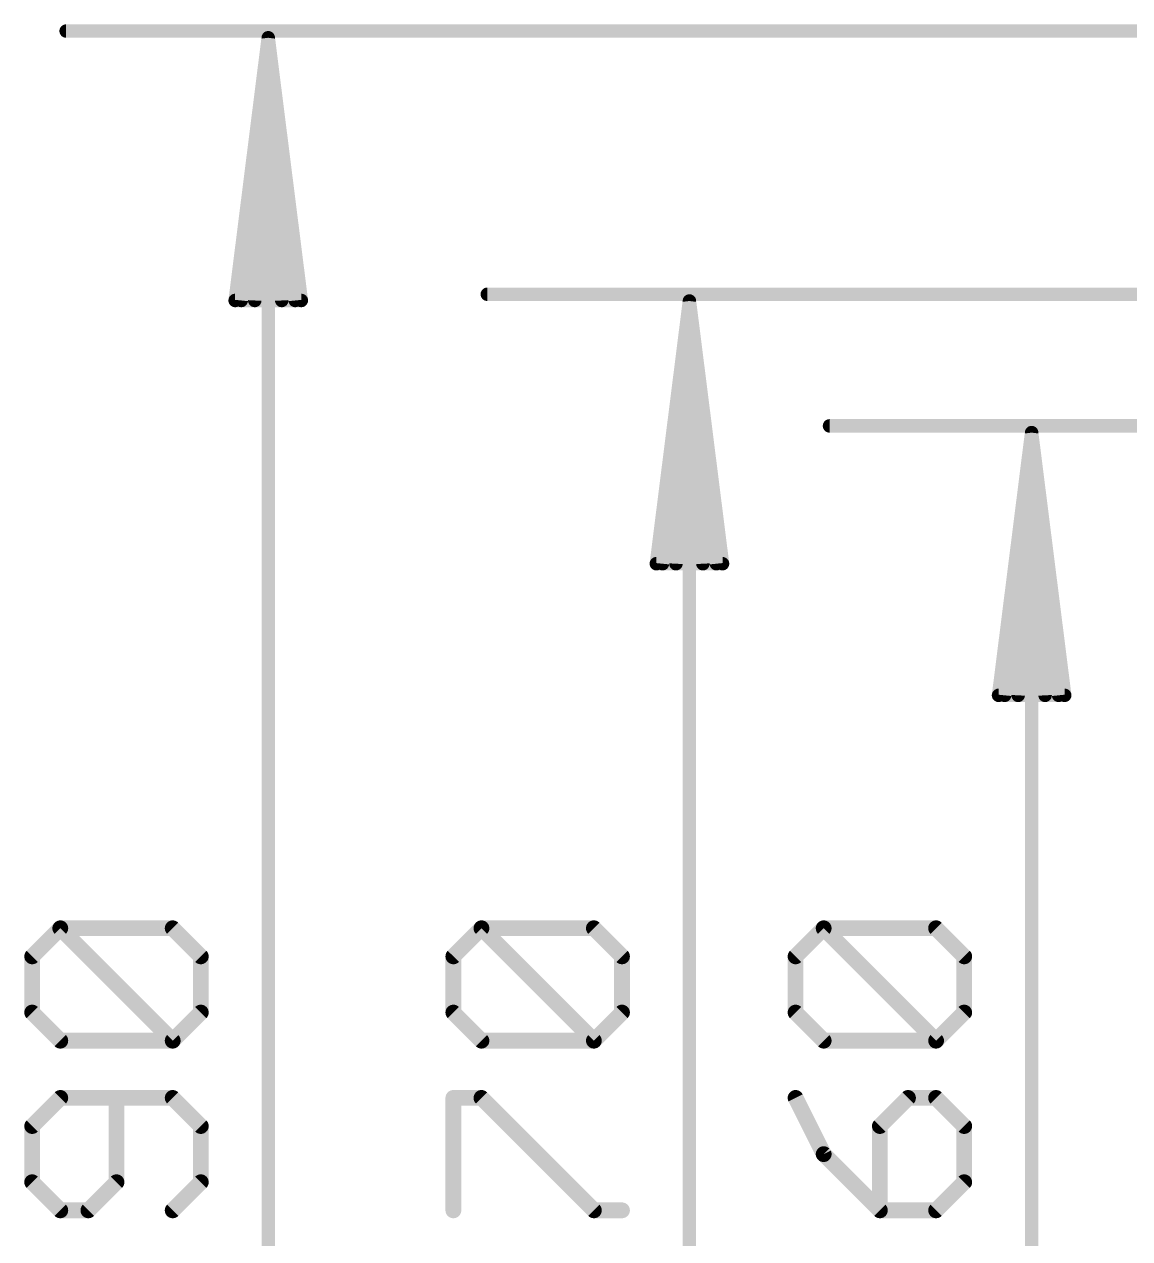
# Model space of a CAD drawing. Extents: x -11 to 63, y -5.6 to 32.1.
# Drawn here: x -10.99 to -0.32, y 11.21 to 22.93 of the extents above; entities that cross this region are included whole.
import ezdxf

# ---------------------------------------------------------------- set-up
doc = ezdxf.new("R2010")
doc.units = 0
doc.layers.add('47', color=253, linetype='CONTINUOUS')

msp = doc.modelspace()

# ---------------------------------------------------------------- linework, layer by layer
at = {"layer": '47'}
for points, const_width in [([(25.908, 22.86), (-10.586, 22.86)], 0.13), ([(-8.636, 22.795), (-8.9552, 20.26)], 0.13), ([(-8.636, 22.795), (-8.896, 20.26)], 0.13), ([(-8.636, 22.795), (-8.766, 20.26)], 0.13), ([(-8.636, 0.065), (-8.636, 22.795)], 0.13), ([(-8.3168, 20.26), (-8.636, 22.795)], 0.13), ([(-8.506, 20.26), (-8.636, 22.795)], 0.13), ([(-8.376, 20.26), (-8.636, 22.795)], 0.13), ([(-8.9552, 20.26), (-8.3168, 20.26)], 0.13), ([(2.54, 20.32), (-6.522, 20.32)], 0.13), ([(-4.572, 20.255), (-4.8912, 17.72)], 0.13), ([(-4.572, 20.255), (-4.832, 17.72)], 0.13), ([(-4.572, 20.255), (-4.702, 17.72)], 0.13), ([(-4.572, 2.605), (-4.572, 20.255)], 0.13), ([(-4.2528, 17.72), (-4.572, 20.255)], 0.13), ([(-4.442, 17.72), (-4.572, 20.255)], 0.13), ([(-4.312, 17.72), (-4.572, 20.255)], 0.13), ([(31.75, 19.05), (-3.22, 19.05)], 0.13), ([(-1.27, 18.985), (-1.5892, 16.45)], 0.13), ([(-1.27, 18.985), (-1.53, 16.45)], 0.13), ([(-1.27, 18.985), (-1.4, 16.45)], 0.13), ([(-1.27, 3.875), (-1.27, 18.985)], 0.13), ([(-0.9508, 16.45), (-1.27, 18.985)], 0.13), ([(-1.14, 16.45), (-1.27, 18.985)], 0.13), ([(-1.01, 16.45), (-1.27, 18.985)], 0.13), ([(-4.8912, 17.72), (-4.2528, 17.72)], 0.13), ([(-1.5892, 16.45), (-0.9508, 16.45)], 0.13), ([(-10.9137, 13.9312), (-10.6425, 14.2024)], 0.1524), ([(-10.6425, 14.2024), (-9.5579, 14.2024)], 0.1524), ([(-9.5579, 13.1177), (-10.6425, 14.2024)], 0.1524), ([(-9.5579, 14.2024), (-9.2867, 13.9312)], 0.1524), ([(-6.8497, 13.9312), (-6.5785, 14.2024)], 0.1524), ([(-6.5785, 14.2024), (-5.4939, 14.2024)], 0.1524), ([(-5.4939, 13.1177), (-6.5785, 14.2024)], 0.1524), ([(-5.4939, 14.2024), (-5.2227, 13.9312)], 0.1524), ([(-3.5477, 13.9312), (-3.2765, 14.2024)], 0.1524), ([(-3.2765, 14.2024), (-2.1919, 14.2024)], 0.1524), ([(-2.1919, 13.1177), (-3.2765, 14.2024)], 0.1524), ([(-2.1919, 14.2024), (-1.9207, 13.9312)], 0.1524), ([(-10.9137, 13.3889), (-10.9137, 13.9312)], 0.1524), ([(-9.2867, 13.9312), (-9.2867, 13.3889)], 0.1524), ([(-6.8497, 13.3889), (-6.8497, 13.9312)], 0.1524), ([(-5.2227, 13.9312), (-5.2227, 13.3889)], 0.1524), ([(-3.5477, 13.3889), (-3.5477, 13.9312)], 0.1524), ([(-1.9207, 13.9312), (-1.9207, 13.3889)], 0.1524), ([(-10.6425, 13.1177), (-10.9137, 13.3889)], 0.1524), ([(-9.2867, 13.3889), (-9.5579, 13.1177)], 0.1524), ([(-6.5785, 13.1177), (-6.8497, 13.3889)], 0.1524), ([(-5.2227, 13.3889), (-5.4939, 13.1177)], 0.1524), ([(-3.2765, 13.1177), (-3.5477, 13.3889)], 0.1524), ([(-1.9207, 13.3889), (-2.1919, 13.1177)], 0.1524), ([(-9.5579, 13.1177), (-10.6425, 13.1177)], 0.1524), ([(-5.4939, 13.1177), (-6.5785, 13.1177)], 0.1524), ([(-2.1919, 13.1177), (-3.2765, 13.1177)], 0.1524), ([(-10.6425, 12.5652), (-10.9137, 12.294)], 0.1524), ([(-9.5579, 12.5652), (-10.6425, 12.5652)], 0.1524), ([(-10.1002, 11.7517), (-10.1002, 12.5652)], 0.1524), ([(-9.2867, 12.294), (-9.5579, 12.5652)], 0.1524), ([(-6.8497, 11.4805), (-6.8497, 12.5652)], 0.1524), ([(-6.8497, 12.5652), (-6.5785, 12.5652)], 0.1524), ([(-6.5785, 12.5652), (-5.4939, 11.4805)], 0.1524), ([(-3.5477, 12.5652), (-3.2765, 12.0229)], 0.1524), ([(-2.463, 12.5652), (-2.7342, 12.294)], 0.1524), ([(-2.1919, 12.5652), (-2.463, 12.5652)], 0.1524), ([(-1.9207, 12.294), (-2.1919, 12.5652)], 0.1524), ([(-10.9137, 12.294), (-10.9137, 11.7517)], 0.1524), ([(-9.2867, 11.7517), (-9.2867, 12.294)], 0.1524), ([(-2.7342, 12.294), (-2.7342, 11.4805)], 0.1524), ([(-1.9207, 11.7517), (-1.9207, 12.294)], 0.1524), ([(-3.2765, 12.0229), (-2.7342, 11.4805)], 0.1524), ([(-10.9137, 11.7517), (-10.6425, 11.4805)], 0.1524), ([(-10.3714, 11.4805), (-10.1002, 11.7517)], 0.1524), ([(-9.5579, 11.4805), (-9.2867, 11.7517)], 0.1524), ([(-2.1919, 11.4805), (-1.9207, 11.7517)], 0.1524), ([(-10.6425, 11.4805), (-10.3714, 11.4805)], 0.1524), ([(-5.4939, 11.4805), (-5.2227, 11.4805)], 0.1524), ([(-2.7342, 11.4805), (-2.1919, 11.4805)], 0.1524)]:
    msp.add_lwpolyline(points, dxfattribs=dict(at, const_width=const_width))
for points, const_width in [([(-10.586, 22.8925, 1), (-10.586, 22.8275)], 0.065), ([(-8.6035, 22.795, 1), (-8.6685, 22.795)], 0.065), ([(-8.6038, 22.7991, 1), (-8.6682, 22.7909)], 0.065), ([(-8.6035, 22.7933, 1), (-8.6685, 22.7967)], 0.065), ([(-8.6035, 22.7967, 1), (-8.6685, 22.7933)], 0.065), ([(-8.6037, 22.7983, 1), (-8.6683, 22.7917)], 0.065), ([(-8.6037, 22.7917, 1), (-8.6683, 22.7983)], 0.065), ([(-8.6038, 22.7909, 1), (-8.6682, 22.7991)], 0.065), ([(-8.9875, 20.2641, 1), (-8.923, 20.2559)], 0.065), ([(-8.9552, 20.2925, 1), (-8.9552, 20.2275)], 0.065), ([(-8.9283, 20.2633, 1), (-8.8637, 20.2567)], 0.065), ([(-8.7985, 20.2617, 1), (-8.7335, 20.2583)], 0.065), ([(-8.5385, 20.2583, 1), (-8.4735, 20.2617)], 0.065), ([(-8.4083, 20.2567, 1), (-8.3437, 20.2633)], 0.065), ([(-8.349, 20.2559, 1), (-8.2845, 20.2641)], 0.065), ([(-8.3168, 20.2275, 1), (-8.3168, 20.2925)], 0.065), ([(-6.522, 20.3525, 1), (-6.522, 20.2875)], 0.065), ([(-4.5395, 20.255, 1), (-4.6045, 20.255)], 0.065), ([(-4.5398, 20.2591, 1), (-4.6042, 20.2509)], 0.065), ([(-4.5395, 20.2533, 1), (-4.6045, 20.2567)], 0.065), ([(-4.5395, 20.2567, 1), (-4.6045, 20.2533)], 0.065), ([(-4.5397, 20.2583, 1), (-4.6043, 20.2517)], 0.065), ([(-4.5397, 20.2517, 1), (-4.6043, 20.2583)], 0.065), ([(-4.5398, 20.2509, 1), (-4.6042, 20.2591)], 0.065), ([(-3.22, 19.0825, 1), (-3.22, 19.0175)], 0.065), ([(-1.2375, 18.985, 1), (-1.3025, 18.985)], 0.065), ([(-1.2378, 18.9891, 1), (-1.3022, 18.9809)], 0.065), ([(-1.2375, 18.9833, 1), (-1.3025, 18.9867)], 0.065), ([(-1.2375, 18.9867, 1), (-1.3025, 18.9833)], 0.065), ([(-1.2377, 18.9883, 1), (-1.3023, 18.9817)], 0.065), ([(-1.2377, 18.9817, 1), (-1.3023, 18.9883)], 0.065), ([(-1.2378, 18.9809, 1), (-1.3022, 18.9891)], 0.065), ([(-4.9235, 17.7241, 1), (-4.859, 17.7159)], 0.065), ([(-4.8912, 17.7525, 1), (-4.8912, 17.6875)], 0.065), ([(-4.8643, 17.7233, 1), (-4.7997, 17.7167)], 0.065), ([(-4.7345, 17.7217, 1), (-4.6695, 17.7183)], 0.065), ([(-4.4745, 17.7183, 1), (-4.4095, 17.7217)], 0.065), ([(-4.3443, 17.7167, 1), (-4.2797, 17.7233)], 0.065), ([(-4.285, 17.7159, 1), (-4.2205, 17.7241)], 0.065), ([(-4.2528, 17.6875, 1), (-4.2528, 17.7525)], 0.065), ([(-1.6215, 16.4541, 1), (-1.557, 16.4459)], 0.065), ([(-1.5892, 16.4825, 1), (-1.5892, 16.4175)], 0.065), ([(-1.5623, 16.4533, 1), (-1.4977, 16.4467)], 0.065), ([(-1.4325, 16.4517, 1), (-1.3675, 16.4483)], 0.065), ([(-1.1725, 16.4483, 1), (-1.1075, 16.4517)], 0.065), ([(-1.0423, 16.4467, 1), (-0.9777, 16.4533)], 0.065), ([(-0.983, 16.4459, 1), (-0.9185, 16.4541)], 0.065), ([(-0.9508, 16.4175, 1), (-0.9508, 16.4825)], 0.065), ([(-10.6156, 14.2293, 1), (-10.6695, 14.1754)], 0.0762), ([(-10.6425, 14.2405, 1), (-10.6425, 14.1643)], 0.0762), ([(-10.6156, 14.1754, 1), (-10.6695, 14.2293)], 0.0762), ([(-9.5309, 14.2293, 1), (-9.5848, 14.1754)], 0.0762), ([(-9.5579, 14.1643, 1), (-9.5579, 14.2405)], 0.0762), ([(-6.5516, 14.2293, 1), (-6.6055, 14.1754)], 0.0762), ([(-6.5785, 14.2405, 1), (-6.5785, 14.1643)], 0.0762), ([(-6.5516, 14.1754, 1), (-6.6055, 14.2293)], 0.0762), ([(-5.4669, 14.2293, 1), (-5.5208, 14.1754)], 0.0762), ([(-5.4939, 14.1643, 1), (-5.4939, 14.2405)], 0.0762), ([(-3.2496, 14.2293, 1), (-3.3035, 14.1754)], 0.0762), ([(-3.2765, 14.2405, 1), (-3.2765, 14.1643)], 0.0762), ([(-3.2496, 14.1754, 1), (-3.3035, 14.2293)], 0.0762), ([(-2.1649, 14.2293, 1), (-2.2188, 14.1754)], 0.0762), ([(-2.1919, 14.1643, 1), (-2.1919, 14.2405)], 0.0762), ([(-10.8756, 13.9312, 1), (-10.9518, 13.9312)], 0.0762), ([(-10.9406, 13.9581, 1), (-10.8867, 13.9043)], 0.0762), ([(-9.2486, 13.9312, 1), (-9.3248, 13.9312)], 0.0762), ([(-9.3136, 13.9043, 1), (-9.2598, 13.9581)], 0.0762), ([(-6.8116, 13.9312, 1), (-6.8878, 13.9312)], 0.0762), ([(-6.8766, 13.9581, 1), (-6.8227, 13.9043)], 0.0762), ([(-5.1846, 13.9312, 1), (-5.2608, 13.9312)], 0.0762), ([(-5.2496, 13.9043, 1), (-5.1958, 13.9581)], 0.0762), ([(-3.5096, 13.9312, 1), (-3.5858, 13.9312)], 0.0762), ([(-3.5746, 13.9581, 1), (-3.5207, 13.9043)], 0.0762), ([(-1.8826, 13.9312, 1), (-1.9588, 13.9312)], 0.0762), ([(-1.9476, 13.9043, 1), (-1.8938, 13.9581)], 0.0762), ([(-10.8867, 13.4158, 1), (-10.9406, 13.3619)], 0.0762), ([(-10.9518, 13.3889, 1), (-10.8756, 13.3889)], 0.0762), ([(-9.3248, 13.3889, 1), (-9.2486, 13.3889)], 0.0762), ([(-9.2598, 13.3619, 1), (-9.3136, 13.4158)], 0.0762), ([(-6.8227, 13.4158, 1), (-6.8766, 13.3619)], 0.0762), ([(-6.8878, 13.3889, 1), (-6.8116, 13.3889)], 0.0762), ([(-5.2608, 13.3889, 1), (-5.1846, 13.3889)], 0.0762), ([(-5.1958, 13.3619, 1), (-5.2496, 13.4158)], 0.0762), ([(-3.5207, 13.4158, 1), (-3.5746, 13.3619)], 0.0762), ([(-3.5858, 13.3889, 1), (-3.5096, 13.3889)], 0.0762), ([(-1.9588, 13.3889, 1), (-1.8826, 13.3889)], 0.0762), ([(-1.8938, 13.3619, 1), (-1.9476, 13.4158)], 0.0762), ([(-10.6425, 13.1558, 1), (-10.6425, 13.0796)], 0.0762), ([(-10.6695, 13.0908, 1), (-10.6156, 13.1446)], 0.0762), ([(-9.5848, 13.1446, 1), (-9.5309, 13.0908)], 0.0762), ([(-9.5848, 13.0908, 1), (-9.5309, 13.1446)], 0.0762), ([(-9.5579, 13.0796, 1), (-9.5579, 13.1558)], 0.0762), ([(-6.5785, 13.1558, 1), (-6.5785, 13.0796)], 0.0762), ([(-6.6055, 13.0908, 1), (-6.5516, 13.1446)], 0.0762), ([(-5.5208, 13.1446, 1), (-5.4669, 13.0908)], 0.0762), ([(-5.5208, 13.0908, 1), (-5.4669, 13.1446)], 0.0762), ([(-5.4939, 13.0796, 1), (-5.4939, 13.1558)], 0.0762), ([(-3.2765, 13.1558, 1), (-3.2765, 13.0796)], 0.0762), ([(-3.3035, 13.0908, 1), (-3.2496, 13.1446)], 0.0762), ([(-2.2188, 13.1446, 1), (-2.1649, 13.0908)], 0.0762), ([(-2.2188, 13.0908, 1), (-2.1649, 13.1446)], 0.0762), ([(-2.1919, 13.0796, 1), (-2.1919, 13.1558)], 0.0762), ([(-10.6425, 12.6033, 1), (-10.6425, 12.5271)], 0.0762), ([(-10.6156, 12.5383, 1), (-10.6695, 12.5921)], 0.0762), ([(-10.0621, 12.5652, 1), (-10.1383, 12.5652)], 0.0762), ([(-9.5309, 12.5921, 1), (-9.5848, 12.5383)], 0.0762), ([(-9.5579, 12.5271, 1), (-9.5579, 12.6033)], 0.0762), ([(-6.8116, 12.5652, 1), (-6.8878, 12.5652)], 0.0762), ([(-6.8497, 12.6033, 1), (-6.8497, 12.5271)], 0.0762), ([(-6.5516, 12.5921, 1), (-6.6055, 12.5383)], 0.0762), ([(-6.5785, 12.5271, 1), (-6.5785, 12.6033)], 0.0762), ([(-3.5136, 12.5822, 1), (-3.5818, 12.5482)], 0.0762), ([(-2.463, 12.6033, 1), (-2.463, 12.5271)], 0.0762), ([(-2.4361, 12.5383, 1), (-2.49, 12.5921)], 0.0762), ([(-2.1649, 12.5921, 1), (-2.2188, 12.5383)], 0.0762), ([(-2.1919, 12.5271, 1), (-2.1919, 12.6033)], 0.0762), ([(-10.8756, 12.294, 1), (-10.9518, 12.294)], 0.0762), ([(-10.9406, 12.321, 1), (-10.8867, 12.2671)], 0.0762), ([(-9.2486, 12.294, 1), (-9.3248, 12.294)], 0.0762), ([(-9.3136, 12.2671, 1), (-9.2598, 12.321)], 0.0762), ([(-2.6961, 12.294, 1), (-2.7723, 12.294)], 0.0762), ([(-2.7611, 12.321, 1), (-2.7073, 12.2671)], 0.0762), ([(-1.8826, 12.294, 1), (-1.9588, 12.294)], 0.0762), ([(-1.9476, 12.2671, 1), (-1.8938, 12.321)], 0.0762), ([(-3.2496, 12.0498, 1), (-3.3035, 11.9959)], 0.0762), ([(-3.3106, 12.0058, 1), (-3.2424, 12.0399)], 0.0762), ([(-10.9518, 11.7517, 1), (-10.8756, 11.7517)], 0.0762), ([(-10.8867, 11.7786, 1), (-10.9406, 11.7248)], 0.0762), ([(-10.1383, 11.7517, 1), (-10.0621, 11.7517)], 0.0762), ([(-10.0733, 11.7248, 1), (-10.1271, 11.7786)], 0.0762), ([(-9.3248, 11.7517, 1), (-9.2486, 11.7517)], 0.0762), ([(-9.2598, 11.7248, 1), (-9.3136, 11.7786)], 0.0762), ([(-1.9588, 11.7517, 1), (-1.8826, 11.7517)], 0.0762), ([(-1.8938, 11.7248, 1), (-1.9476, 11.7786)], 0.0762), ([(-10.6425, 11.5186, 1), (-10.6425, 11.4424)], 0.0762), ([(-10.6695, 11.4536, 1), (-10.6156, 11.5075)], 0.0762), ([(-10.3983, 11.5075, 1), (-10.3444, 11.4536)], 0.0762), ([(-10.3714, 11.4424, 1), (-10.3714, 11.5186)], 0.0762), ([(-9.5848, 11.5075, 1), (-9.5309, 11.4536)], 0.0762), ([(-6.8878, 11.4805, 1), (-6.8116, 11.4805)], 0.0762), ([(-5.4939, 11.5186, 1), (-5.4939, 11.4424)], 0.0762), ([(-5.5208, 11.4536, 1), (-5.4669, 11.5075)], 0.0762), ([(-5.2227, 11.4424, 1), (-5.2227, 11.5186)], 0.0762), ([(-2.7342, 11.5186, 1), (-2.7342, 11.4424)], 0.0762), ([(-2.7723, 11.4805, 1), (-2.6961, 11.4805)], 0.0762), ([(-2.7611, 11.4536, 1), (-2.7073, 11.5075)], 0.0762), ([(-2.2188, 11.5075, 1), (-2.1649, 11.4536)], 0.0762), ([(-2.1919, 11.4424, 1), (-2.1919, 11.5186)], 0.0762)]:
    msp.add_lwpolyline(points, format="xyb", dxfattribs=dict(at, const_width=const_width))

doc.saveas('drawing.dxf')
